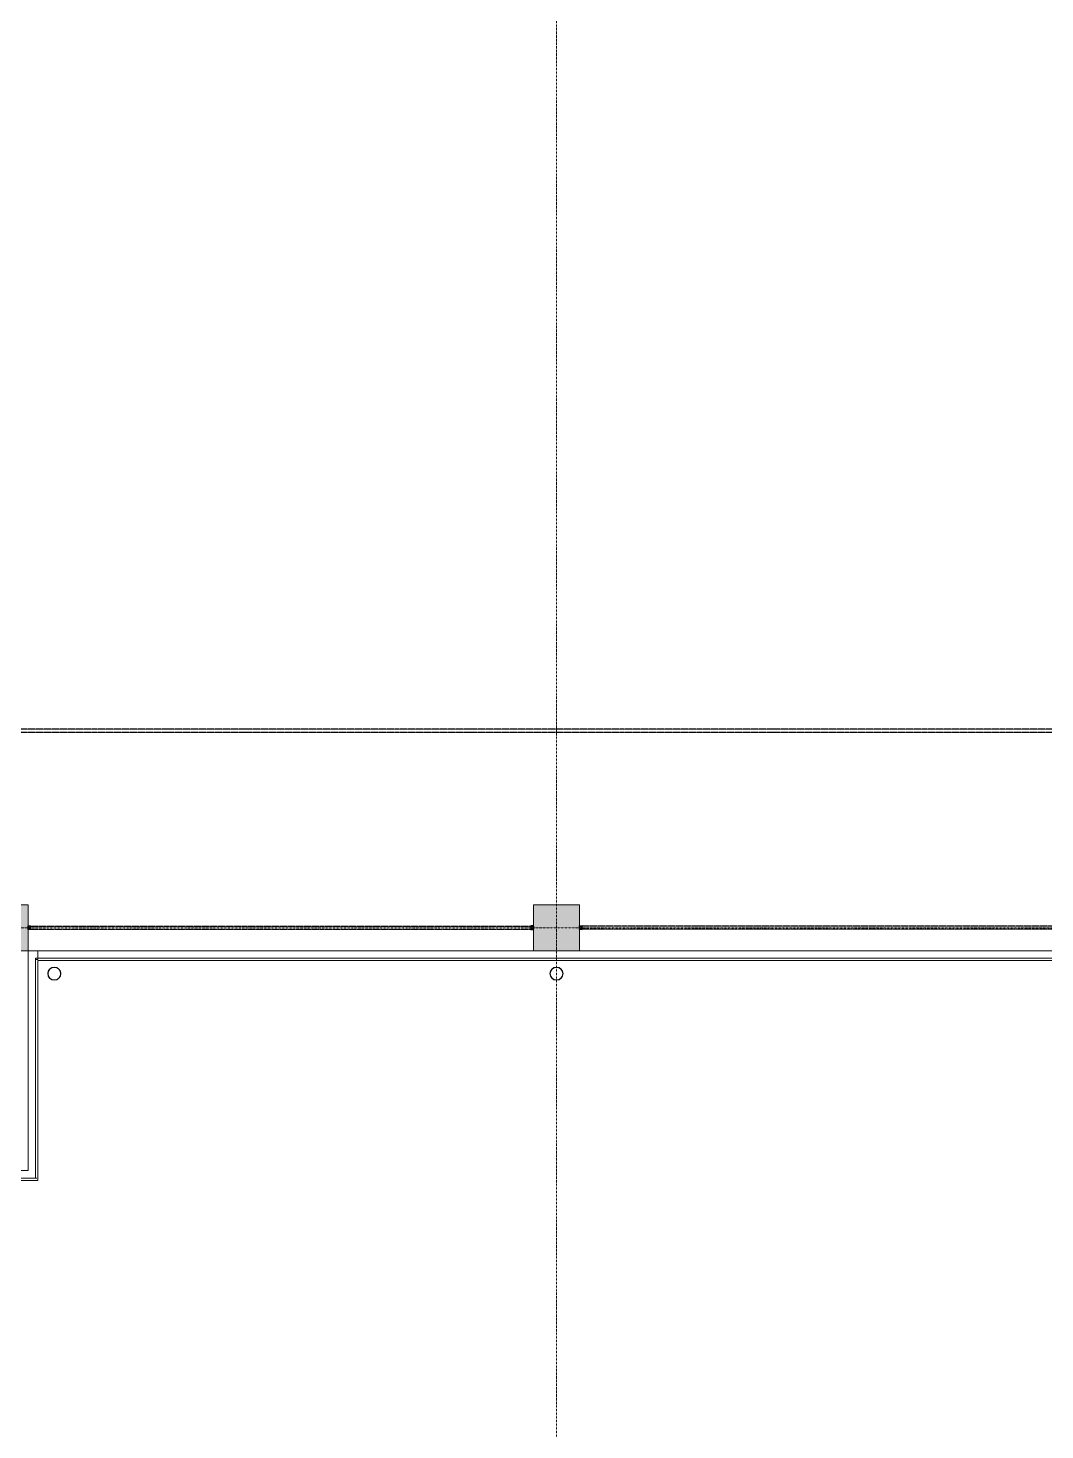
# Model space of a CAD drawing. Extents: x -32000 to 290600, y -29000 to 131250.
# Drawn here: x 151550 to 167041, y -7649 to 13701 of the extents above; entities that cross this region are included whole.
import ezdxf

# ---------------------------------------------------------------- set-up
doc = ezdxf.new("R2010")
doc.units = 0
doc.header["$LTSCALE"] = 10
for name, pattern in [('H12PL3$0$JJP_三點線', [0.9, 0.3, -0.15, 0, -0.15, 0, -0.15, 0, -0.15]), ('XFM7P30ICA$0$H12PL3$0$JJP_三點線', [0.9, 0.3, -0.15, 0, -0.15, 0, -0.15, 0, -0.15]), ('XFM7P30ICA$0$XFDP30$0$HIDDEN2', [0.1875, 0.125, -0.0625])]:
    doc.linetypes.add(name, pattern=pattern)
for name, color, linetype in [('H12PL3$0$A-OBJE-MEP', 252, 'Continuous'), ('H12PL3$0$A-WALL-EX', 252, 'Continuous'), ('H12PL3$0$S-COL', 252, 'Continuous'), ('H12PL3$0$S-GRID', 252, 'Continuous'), ('XFM7P30ICA$0$H12PL3$0$A-OBJE-MEP', 252, 'Continuous'), ('XFM7P30ICA$0$H12PL3$0$A-WALL-EX', 252, 'Continuous'), ('XFM7P30ICA$0$H12PL3$0$Hattch', 252, 'Continuous'), ('XFM7P30ICA$0$H12PL3$0$S-COL', 252, 'Continuous'), ('XFM7P30ICA$0$H12PL3$0$S-GRID', 252, 'Continuous'), ('XFM7P30ICA$0$XFDP30$0$A-Partition-Col (200K)', 1, 'Continuous'), ('XFM7P30ICA$0$XFDP30$0$A-W-P1S (200K)', 15, 'XFM7P30ICA$0$XFDP30$0$HIDDEN2'), ('XFM7P30ICA$0$XFDP30$0$A-W-R1 (Rockwool) (200K)', 2, 'XFM7P30ICA$0$XFDP30$0$HIDDEN2')]:
    doc.layers.add(name, color=color, linetype=linetype)

# ---------------------------------------------------------------- blocks, each defined once
blk = doc.blocks.new('H12PL3')
at = {"layer": 'H12PL3$0$A-OBJE-MEP', "lineweight": 0, "flags": 128}
for points in [[(152045, -700, 1), (151855, -700, 1)], [(159695, -700, 1), (159505, -700, 1)]]:
    blk.add_lwpolyline(points, format="xyb", close=True, dxfattribs=at)
at = {"layer": 'H12PL3$0$A-OBJE-MEP', "lineweight": 0}
for centre in [(151950, -700), (159600, -700)]:
    blk.add_circle(centre, 100, dxfattribs=at)
at = {"layer": 'H12PL3$0$A-WALL-EX', "lineweight": 0}
for p, q in [((151700, -465), (151665, -465)), ((151700, -465), (151665, -465)), ((151665, -465), (151665, -500)), ((151665, -500), (151665, -3815)), ((170200, -465), (151700, -465)), ((151550, -3815), (151665, -3815)), ((151550, -3815), (151665, -3815))]:
    blk.add_line(p, q, dxfattribs=at)
at = {"layer": 'H12PL3$0$A-WALL-EX', "lineweight": 0, "flags": 128}
for points in [[(151550, -350), (151665, -350)], [(151550, -350), (151550, -3700)], [(170200, -350), (151665, -350)], [(151700, -500), (170160, -500)], [(151700, -500), (170160, -500)], [(151700, -500), (170160, -500)], [(151700, -500), (170160, -500)], [(151700, -500), (176150, -500)], [(151700, -500), (170200, -500)], [(151700, -3850), (151700, -500)], [(151550, -3700), (151350, -3700)], [(151235, -3850), (151665, -3850)], [(151700, -3850), (151665, -3850)]]:
    blk.add_lwpolyline(points, dxfattribs=at)
at = {"layer": 'H12PL3$0$S-COL', "lineweight": 0, "flags": 128}
blk.add_lwpolyline([(159950, -350), (159950, 350), (159250, 350), (159250, -350)], dxfattribs=at)
at = {"layer": 'H12PL3$0$S-GRID', "linetype": 'H12PL3$0$JJP_三點線', "lineweight": 0}
for p, q in [((159600, 128250), (159600, -28000)), ((-29000, 0), (289600, 0))]:
    blk.add_line(p, q, dxfattribs=at)
blk = doc.blocks.new('XFM7P30ICA$0$XFDP30$0$TP1-50-Partition_Col-side')
blk.add_lwpolyline([(-2.5, -4), (-2.5, -3.9), (-2.6, -3.9), (-2.5, -3), (-2.5, -0.3), (-2.4, -0.2), (-0.7, -0.2), (-0.5, -0.2), (-0.1, -0.2), (0, -0.2), (0, -0.2), (0.5, -0.2), (0.6, -0.2), (2.4, -0.2), (2.5, -0.3), (2.5, -3), (2.6, -3.9), (2.5, -3.9), (2.5, -4), (2.7, -4), (2.7, 0), (-2.7, 0), (-2.7, -4)], close=True)
for points in [[(-1.6, -2.1), (-2.3, -2.1, 0.414213), (-2.4, -2.2), (-2.4, -3.6), (-2.5, -3.6), (-2.5, -2.2, -0.414213), (-2.3, -2), (-1.6, -2), (-1.6, -2.1)], [(1.6, -2.1), (2.3, -2.1, -0.414213), (2.4, -2.2), (2.4, -3.6), (2.5, -3.6), (2.5, -2.2, 0.414213), (2.3, -2), (1.6, -2), (1.6, -2.1)]]:
    blk.add_lwpolyline(points, format="xyb")
blk.add_lwpolyline([(2.2, -3.6), (-2.2, -3.6, -0.414214), (-2.3, -3.5), (-2.3, -2.6, -0.414214), (-2.2, -2.5), (-1.3, -2.5, 0.414214), (-1.1, -2.3), (-1.1, -2.2, 0.414214), (-1.3, -2.1), (-1.9, -2.1), (-1.9, -2.1), (-1.3, -2.1, -0.414214), (-1.2, -2.2), (-1.2, -2.3, -0.414214), (-1.3, -2.4), (-2.2, -2.4, 0.414214), (-2.4, -2.6), (-2.4, -3.5, 0.414214), (-2.2, -3.6), (2.2, -3.6, 0.414214), (2.4, -3.5), (2.4, -2.6, 0.414214), (2.2, -2.4), (1.3, -2.4, -0.414214), (1.2, -2.3), (1.2, -2.2, -0.414214), (1.3, -2.1), (1.9, -2.1), (1.9, -2.1), (1.3, -2.1, 0.414214), (1.1, -2.2), (1.1, -2.3, 0.414214), (1.3, -2.5), (2.2, -2.5, -0.414214), (2.3, -2.6), (2.3, -3.5, -0.414214)], format="xyb", close=True)
blk = doc.blocks.new('XFM7P30ICA$0$XFDP30')
at = {"layer": 'XFM7P30ICA$0$XFDP30$0$A-W-P1S (200K)'}
for p, q in [((167375, 3025, 0), (18625, 3025)), ((167375, 2975, 0), (18575, 2975))]:
    blk.add_line(p, q, dxfattribs=at)
at = {"layer": 'XFM7P30ICA$0$XFDP30$0$A-W-R1 (Rockwool) (200K)'}
for p, q in [((151550, 25, 0), (159250, 25, 0)), ((167650, 25, 0), (159950, 25, 0)), ((151550, -25, 0), (159250, -25, 0)), ((167650, -25, 0), (159950, -25, 0))]:
    blk.add_line(p, q, dxfattribs=at)
at = {"layer": 'XFM7P30ICA$0$XFDP30$0$A-Partition-Col (200K)', "yscale": 10, "zscale": 10}
for p, xscale, rotation in [((151550, 0, 0), -10, 90), ((159250, 0), 10, 270), ((159950, 0), -10, 90)]:
    blk.add_blockref('XFM7P30ICA$0$XFDP30$0$TP1-50-Partition_Col-side', p, dxfattribs=dict(at, xscale=xscale, rotation=rotation))
blk = doc.blocks.new('XFM7P30ICA$0$H12PL3')
at = {"layer": 'XFM7P30ICA$0$H12PL3$0$Hattch', "linetype": 'Continuous', "lineweight": 0}
for points in [[(150850, -350), (151550, -350), (151550, 350), (150850, 350)], [(159250, 350), (159250, -350), (159950, -350), (159950, 350)]]:
    blk.add_hatch(color=256, dxfattribs=at).paths.add_polyline_path(points)
at = {"layer": 'XFM7P30ICA$0$H12PL3$0$A-OBJE-MEP', "lineweight": 0, "flags": 128}
for points in [[(152045, -700, 1), (151855, -700, 1)], [(159695, -700, 1), (159505, -700, 1)]]:
    blk.add_lwpolyline(points, format="xyb", close=True, dxfattribs=at)
at = {"layer": 'XFM7P30ICA$0$H12PL3$0$A-OBJE-MEP', "lineweight": 0}
for centre in [(151950, -700), (159600, -700)]:
    blk.add_circle(centre, 100, dxfattribs=at)
at = {"layer": 'XFM7P30ICA$0$H12PL3$0$A-WALL-EX', "lineweight": 0}
blk.add_line((170200, -465), (151700, -465), dxfattribs=at)
at = {"layer": 'XFM7P30ICA$0$H12PL3$0$A-WALL-EX', "lineweight": 0, "flags": 128}
for points in [[(170200, -350), (151700, -350)], [(151700, -465), (151700, -350)], [(151665, -482.5), (151700, -482.5)], [(151665, -482.5), (151665, -3815)], [(151700, -482.5), (151700, -465)], [(151700, -500), (170200, -500)], [(151700, -3815), (151700, -500)], [(151682.5, -3815), (151217.5, -3815)], [(151665, -3815), (151235, -3815)], [(151700, -3850), (151700, -3815)], [(151217.5, -3850), (151682.5, -3850)], [(151235, -3850), (151700, -3850)]]:
    blk.add_lwpolyline(points, dxfattribs=at)
at = {"layer": 'XFM7P30ICA$0$H12PL3$0$S-COL', "lineweight": 0, "flags": 128}
blk.add_lwpolyline([(150850, -350), (151550, -350), (151550, 350), (150850, 350)], close=True, dxfattribs=at)
blk.add_lwpolyline([(159950, -350), (159950, 350), (159250, 350), (159250, -350)], dxfattribs=at)
at = {"layer": 'XFM7P30ICA$0$H12PL3$0$S-GRID', "linetype": 'XFM7P30ICA$0$H12PL3$0$JJP_三點線', "lineweight": 0}
for p, q in [((159600, 128250), (159600, -28000)), ((-29000, 0), (289600, 0))]:
    blk.add_line(p, q, dxfattribs=at)
blk.add_blockref('XFM7P30ICA$0$XFDP30', (0, 0))
blk = doc.blocks.new('XFM7P30ICA')
for name in ['XFM7P30ICA$0$H12PL3', 'XFM7P30ICA$0$XFDP30']:
    blk.add_blockref(name, (0, 0))

msp = doc.modelspace()

# ---------------------------------------------------------------- block references
for name in ['H12PL3', 'XFM7P30ICA']:
    msp.add_blockref(name, (0, 0))

doc.saveas('drawing.dxf')
